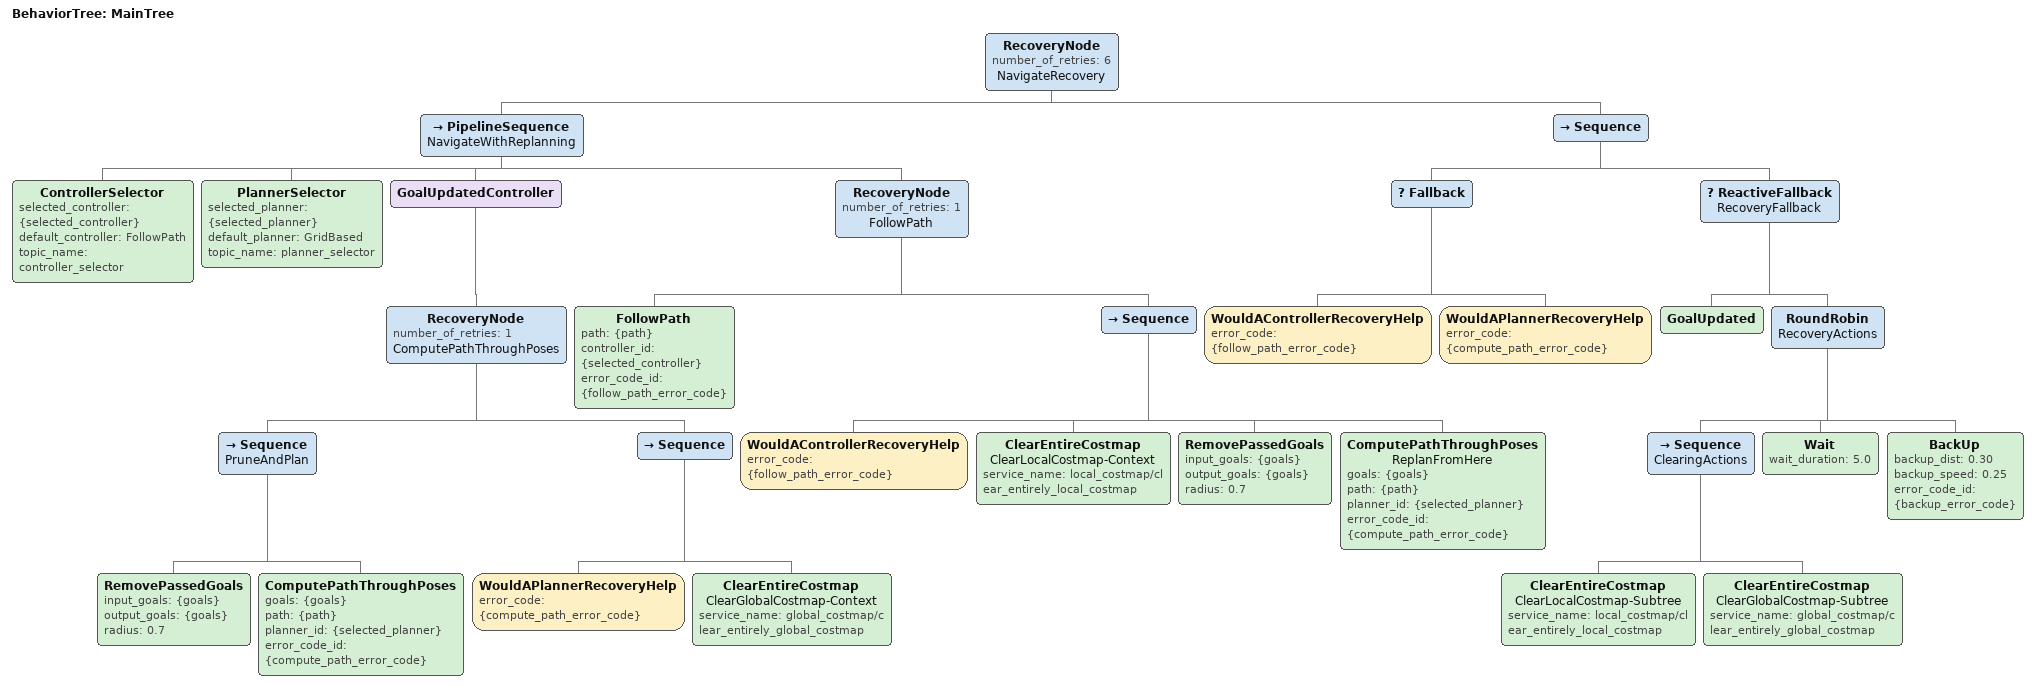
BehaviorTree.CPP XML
<root BTCPP_format="4" main_tree_to_execute="MainTree">
  <BehaviorTree ID="MainTree">
    <RecoveryNode number_of_retries="6" name="NavigateRecovery">
      <PipelineSequence name="NavigateWithReplanning">
        <ControllerSelector selected_controller="{selected_controller}" default_controller="FollowPath" topic_name="controller_selector"/>
        <PlannerSelector selected_planner="{selected_planner}" default_planner="GridBased" topic_name="planner_selector"/>
        <GoalUpdatedController>
          <RecoveryNode number_of_retries="1" name="ComputePathThroughPoses">
            <Sequence name="PruneAndPlan">
              <RemovePassedGoals input_goals="{goals}" output_goals="{goals}" radius="0.7"/>
              <ComputePathThroughPoses goals="{goals}" path="{path}" planner_id="{selected_planner}" error_code_id="{compute_path_error_code}"/>
            </Sequence>
            <Sequence>
              <WouldAPlannerRecoveryHelp error_code="{compute_path_error_code}"/>
              <ClearEntireCostmap name="ClearGlobalCostmap-Context" service_name="global_costmap/clear_entirely_global_costmap"/>
            </Sequence>
          </RecoveryNode>
        </GoalUpdatedController>
        <RecoveryNode number_of_retries="1" name="FollowPath">
          <FollowPath path="{path}" controller_id="{selected_controller}" error_code_id="{follow_path_error_code}"/>
          <Sequence>
            <WouldAControllerRecoveryHelp error_code="{follow_path_error_code}"/>
            <ClearEntireCostmap name="ClearLocalCostmap-Context" service_name="local_costmap/clear_entirely_local_costmap"/>
            <RemovePassedGoals input_goals="{goals}" output_goals="{goals}" radius="0.7"/>
            <ComputePathThroughPoses name="ReplanFromHere" goals="{goals}" path="{path}" planner_id="{selected_planner}" error_code_id="{compute_path_error_code}"/>
          </Sequence>
        </RecoveryNode>
      </PipelineSequence>
      <Sequence>
        <Fallback>
          <WouldAControllerRecoveryHelp error_code="{follow_path_error_code}"/>
          <WouldAPlannerRecoveryHelp error_code="{compute_path_error_code}"/>
        </Fallback>
        <ReactiveFallback name="RecoveryFallback">
          <GoalUpdated/>
          <RoundRobin name="RecoveryActions">
            <Sequence name="ClearingActions">
              <ClearEntireCostmap name="ClearLocalCostmap-Subtree" service_name="local_costmap/clear_entirely_local_costmap"/>
              <ClearEntireCostmap name="ClearGlobalCostmap-Subtree" service_name="global_costmap/clear_entirely_global_costmap"/>
            </Sequence>
            <Wait wait_duration="5.0"/>
            <BackUp backup_dist="0.30" backup_speed="0.25" error_code_id="{backup_error_code}"/>
          </RoundRobin>
        </ReactiveFallback>
      </Sequence>
    </RecoveryNode>
  </BehaviorTree>
</root>
